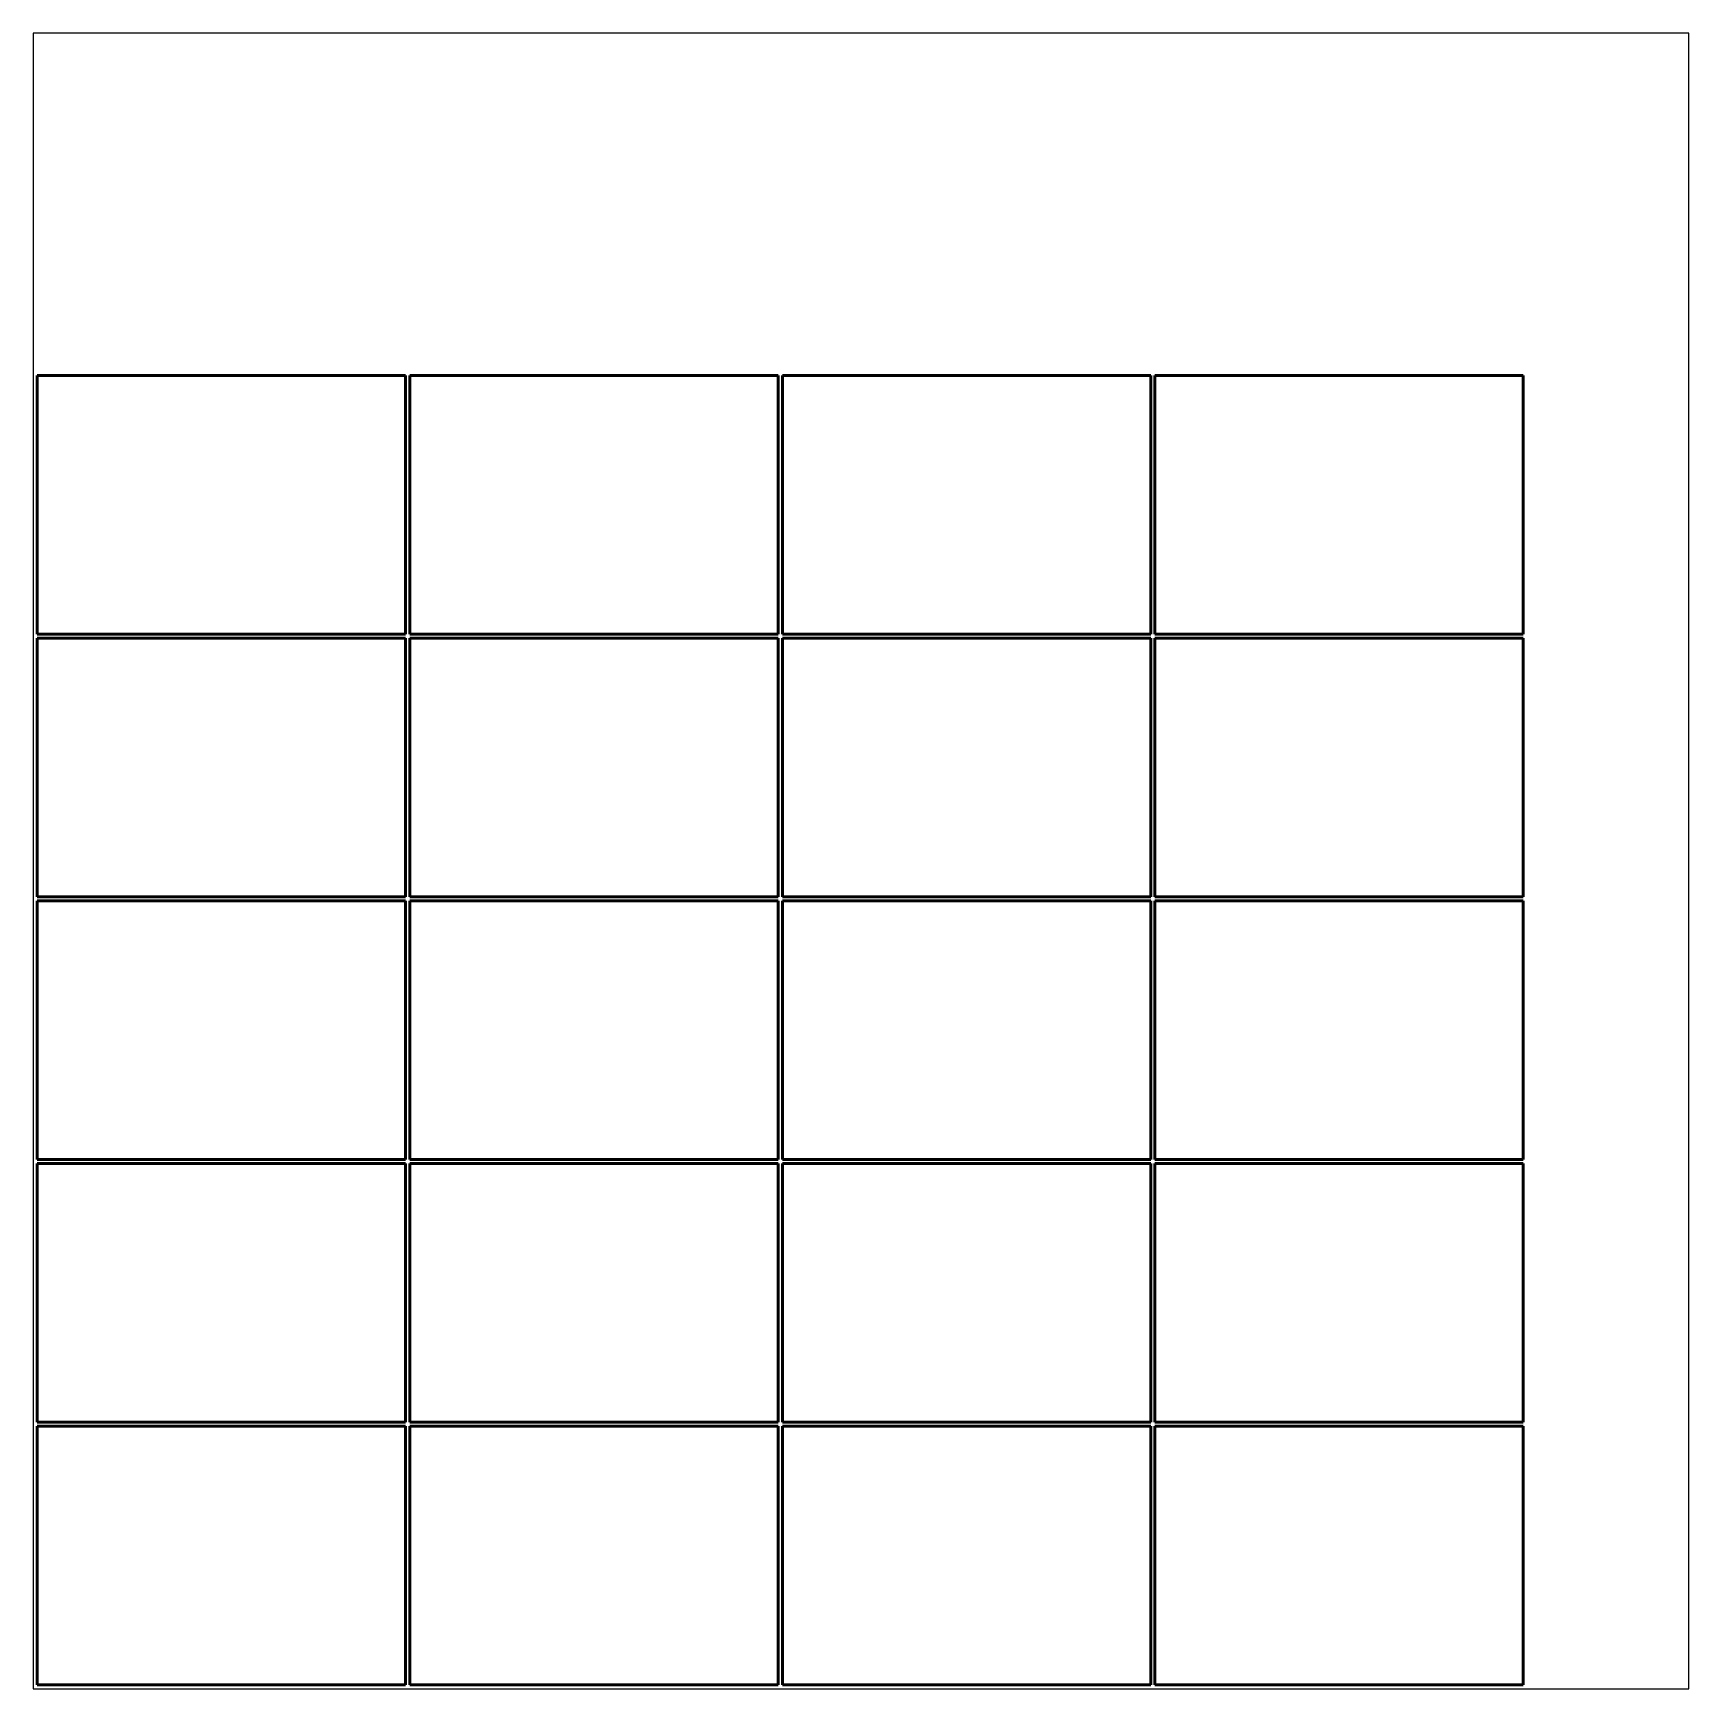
# Model space of a CAD drawing. Extents: x 0 to 2000, y 0 to 2000.
import ezdxf

# ---------------------------------------------------------------- set-up
doc = ezdxf.new("R2010")
doc.units = 0
doc.layers.add('Outline', color=7, linetype='Continuous', lineweight=50)

msp = doc.modelspace()

# ---------------------------------------------------------------- linework, layer by layer
msp.add_lwpolyline([(0, 0), (2000, 0), (2000, 2000), (0, 2000)], close=True)
at = {"layer": 'Outline'}
for p, q in [((5, 1274), (5, 1586.25)), ((5, 1586.25), (450, 1586.25)), ((450, 1586.25), (450, 1274)), ((455, 1586.25), (900, 1586.25)), ((455, 1274), (455, 1586.25)), ((900, 1586.25), (900, 1274)), ((905, 1586.25), (1350, 1586.25)), ((905, 1274), (905, 1586.25)), ((1350, 1586.25), (1350, 1274)), ((1355, 1274), (1355, 1586.25)), ((1355, 1586.25), (1800, 1586.25)), ((1800, 1586.25), (1800, 1274)), ((450, 1274), (5, 1274)), ((5, 956.75), (5, 1269)), ((5, 1269), (450, 1269)), ((450, 1269), (450, 956.75)), ((900, 1274), (455, 1274)), ((455, 956.75), (455, 1269)), ((455, 1269), (900, 1269)), ((900, 1269), (900, 956.75)), ((1350, 1274), (905, 1274)), ((905, 1269), (1350, 1269)), ((905, 956.75), (905, 1269)), ((1350, 1269), (1350, 956.75)), ((1800, 1274), (1355, 1274)), ((1355, 956.75), (1355, 1269)), ((1355, 1269), (1800, 1269)), ((1800, 1269), (1800, 956.75)), ((450, 956.75), (5, 956.75)), ((5, 639.5), (5, 951.75)), ((5, 951.75), (450, 951.75)), ((450, 951.75), (450, 639.5)), ((900, 956.75), (455, 956.75)), ((455, 639.5), (455, 951.75)), ((455, 951.75), (900, 951.75)), ((900, 951.75), (900, 639.5)), ((1350, 956.75), (905, 956.75)), ((905, 951.75), (1350, 951.75)), ((905, 639.5), (905, 951.75)), ((1350, 951.75), (1350, 639.5)), ((1800, 956.75), (1355, 956.75)), ((1355, 639.5), (1355, 951.75)), ((1355, 951.75), (1800, 951.75)), ((1800, 951.75), (1800, 639.5)), ((450, 639.5), (5, 639.5)), ((5, 634.5), (450, 634.5)), ((5, 322.25), (5, 634.5)), ((450, 634.5), (450, 322.25)), ((900, 639.5), (455, 639.5)), ((455, 634.5), (900, 634.5)), ((455, 322.25), (455, 634.5)), ((900, 634.5), (900, 322.25)), ((1350, 639.5), (905, 639.5)), ((905, 634.5), (1350, 634.5)), ((905, 322.25), (905, 634.5)), ((1350, 634.5), (1350, 322.25)), ((1800, 639.5), (1355, 639.5)), ((1355, 322.25), (1355, 634.5)), ((1355, 634.5), (1800, 634.5)), ((1800, 634.5), (1800, 322.25)), ((450, 322.25), (5, 322.25)), ((900, 322.25), (455, 322.25)), ((1350, 322.25), (905, 322.25)), ((1800, 322.25), (1355, 322.25)), ((5, 317.25), (450, 317.25)), ((5, 5), (5, 317.25)), ((450, 317.25), (450, 5)), ((455, 317.25), (900, 317.25)), ((455, 5), (455, 317.25)), ((900, 317.25), (900, 5)), ((905, 317.25), (1350, 317.25)), ((905, 5), (905, 317.25)), ((1350, 317.25), (1350, 5)), ((1355, 5), (1355, 317.25)), ((1355, 317.25), (1800, 317.25)), ((1800, 317.25), (1800, 5)), ((450, 5), (5, 5)), ((900, 5), (455, 5)), ((1350, 5), (905, 5)), ((1800, 5), (1355, 5))]:
    msp.add_line(p, q, dxfattribs=at)

doc.saveas('drawing.dxf')
